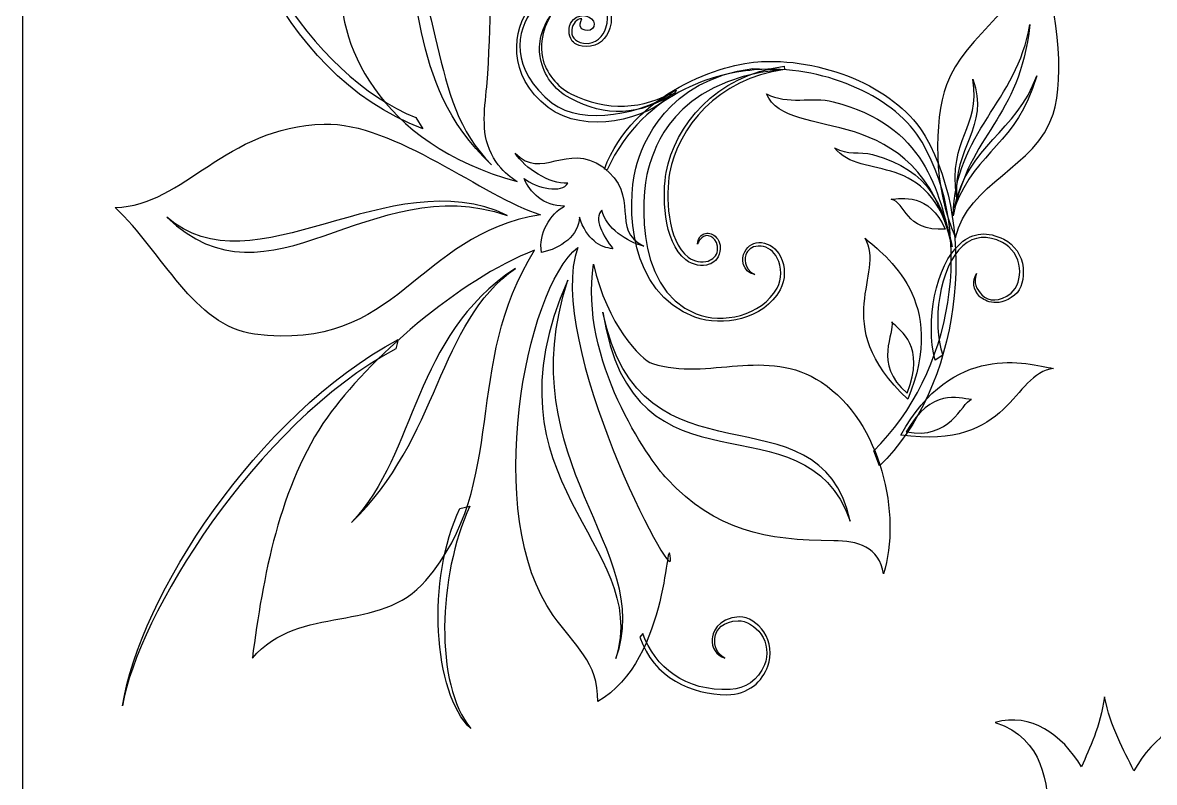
# Model space of a CAD drawing. Header units: millimetres. Extents: x -106 to 106, y -106 to 106.
# Drawn here: x -106.01 to -61.97, y -55.84 to -26.29 of the extents above; entities that cross this region are included whole.
import ezdxf

# ---------------------------------------------------------------- set-up
doc = ezdxf.new("R2010")
doc.units = ezdxf.units.MM
doc.header["$MEASUREMENT"] = 0
doc.layers.add('layer 1', color=7, linetype='Continuous')

msp = doc.modelspace()

# ---------------------------------------------------------------- linework, layer by layer
at = {"layer": 'layer 1', "color": 7}
for points, knots in [([(105.6569, -105.6569), (105.6569, -105.6569), (-106.0097, -105.6569), (-106.0097, -105.6569), (-106.0097, -105.6569), (-106.0097, -105.6569), (-106.0097, 106.0097), (-106.0097, 106.0097), (-106.0097, 106.0097), (-106.0097, 106.0097), (105.6569, 106.0097), (105.6569, 106.0097), (105.6569, 106.0097), (105.6569, 106.0097), (105.6569, -105.6569), (105.6569, -105.6569)], [0, 0, 0, 0, 0.2, 0.2, 0.2, 0.2, 0.4, 0.4, 0.4, 0.4, 0.6, 0.6, 0.6, 0.6, 1, 1, 1, 1]), ([(-87.76, -31.8182), (-90.3955, -29.2399), (-89.3048, -25.4175), (-92.1364, -21.6534), (-92.1364, -21.6534), (-90.0176, -24.8126), (-91.3158, -28.4868), (-87.76, -31.8182)], [0, 0, 0, 0, 0.3333333, 0.3333333, 0.3333333, 0.3333333, 1, 1, 1, 1]), ([(-69.8048, -33.8042), (-69.1596, -30.5173), (-67.2301, -30.1128), (-66.8191, -26.3687), (-66.8191, -26.3687), (-67.3132, -29.3697), (-69.7359, -30.5542), (-69.8048, -33.8042)], [0, 0, 0, 0, 0.3333333, 0.3333333, 0.3333333, 0.3333333, 1, 1, 1, 1]), ([(-69.6639, -33.1252), (-69.8272, -31.1478), (-68.3655, -30.3492), (-69.0347, -28.484), (-69.0347, -28.484), (-68.7268, -30.4897), (-70.0045, -30.6782), (-69.6639, -33.1252)], [0, 0, 0, 0, 0.3333333, 0.3333333, 0.3333333, 0.3333333, 1, 1, 1, 1]), ([(-69.7543, -33.4984), (-68.8405, -31.1395), (-67.3534, -31.0936), (-66.5533, -28.3648), (-66.5533, -28.3648), (-67.3169, -30.5304), (-69.2732, -31.0909), (-69.7543, -33.4984)], [0, 0, 0, 0, 0.3333333, 0.3333333, 0.3333333, 0.3333333, 1, 1, 1, 1]), ([(-87.1526, -33.7867), (-92.5244, -31.9505), (-96.3593, -37.7303), (-100.4052, -33.8542), (-100.4052, -33.8542), (-97.0395, -36.8125), (-91.7428, -31.6108), (-87.1526, -33.7867)], [0, 0, 0, 0, 0.3333333, 0.3333333, 0.3333333, 0.3333333, 1, 1, 1, 1]), ([(-86.835, -35.8486), (-89.8592, -37.9573), (-89.8032, -42.4886), (-93.2162, -45.735), (-93.2162, -45.735), (-90.6058, -42.9692), (-90.8923, -38.5471), (-86.835, -35.8486)], [0, 0, 0, 0, 0.3333333, 0.3333333, 0.3333333, 0.3333333, 1, 1, 1, 1]), ([(-82.9308, -51.0235), (-81.5367, -46.5356), (-88.2978, -44.1895), (-84.7951, -36.3023), (-84.7951, -36.3023), (-87.1075, -43.3737), (-81.3662, -46.8078), (-82.9308, -51.0235)], [0, 0, 0, 0, 0.3333333, 0.3333333, 0.3333333, 0.3333333, 1, 1, 1, 1]), ([(-73.8058, -45.6781), (-75.6207, -40.5856), (-82.2457, -45.1982), (-83.4357, -37.5487), (-83.4357, -37.5487), (-81.9736, -44.7569), (-75.0429, -40.2118), (-73.8058, -45.6781)], [0, 0, 0, 0, 0.3333333, 0.3333333, 0.3333333, 0.3333333, 1, 1, 1, 1])]:
    msp.add_open_spline(points, degree=3, knots=knots, dxfattribs=at)
at = {"layer": 'layer 1', "color": 250}
for points, knots in [([(-90.4435, -30.4212), (-90.4435, -30.4212), (-90.716, -29.9788), (-90.716, -29.9788), (-90.716, -29.9788), (-94.6934, -28.4144), (-98.6711, -22.3638), (-97.9931, -17.5627), (-97.9931, -17.5627), (-98.7734, -20.8676), (-96.1756, -28.2801), (-90.4435, -30.4212)], [0, 0, 0, 0, 0.25, 0.25, 0.25, 0.25, 0.5, 0.5, 0.5, 0.5, 1, 1, 1, 1]), ([(-86.7673, -32.4724), (-92.1707, -31.0137), (-93.916, -26.9399), (-93.5717, -24.4715), (-93.5717, -24.4715), (-93.365, -22.9887), (-92.709, -20.0869), (-94.583, -19.2918), (-94.583, -19.2918), (-93.0735, -19.4389), (-89.8997, -20.7543), (-89.0336, -21.8677), (-89.0336, -21.8677), (-87.539, -23.79), (-87.7975, -25.997), (-87.9114, -28.278), (-87.9114, -28.278), (-87.9555, -29.1537), (-88.1894, -30.2069), (-87.9148, -31.0437), (-87.9148, -31.0437), (-87.5877, -32.0407), (-86.7673, -32.4724), (-86.7673, -32.4724)], [0, 0, 0, 0, 0.1428571, 0.1428571, 0.1428571, 0.1428572, 0.2857143, 0.2857143, 0.2857143, 0.2857143, 0.4285714, 0.4285714, 0.4285714, 0.4285714, 0.5714286, 0.5714286, 0.5714286, 0.5714286, 0.7142857, 0.7142857, 0.7142857, 0.7142857, 1, 1, 1, 1]), ([(-69.7137, -34.6507), (-70.5961, -32.7001), (-70.5624, -30.1487), (-70.0599, -28.7041), (-70.0599, -28.7041), (-69.3907, -26.7814), (-66.7352, -25.3992), (-66.59, -23.4559), (-66.59, -23.4559), (-65.7403, -25.4871), (-65.4399, -28.3634), (-65.9148, -29.8548), (-65.9148, -29.8548), (-66.5771, -31.9353), (-69.245, -32.5179), (-69.7137, -34.6507)], [0, 0, 0, 0, 0.2, 0.2, 0.2, 0.2, 0.4, 0.4, 0.4, 0.4, 0.6, 0.6, 0.6, 0.6, 1, 1, 1, 1]), ([(-80.7885, -29.0266), (-81.7472, -29.8097), (-84.2556, -30.3189), (-85.4011, -29.4169), (-85.4011, -29.4169), (-87.0601, -28.1119), (-86.8319, -26.615), (-86.1444, -25.7448), (-86.1444, -25.7448), (-85.5573, -25.0031), (-84.477, -24.5773), (-83.6841, -25.1498), (-83.6841, -25.1498), (-83.3477, -25.3917), (-83.1473, -26.037), (-83.3127, -26.4938), (-83.3127, -26.4938), (-83.4235, -26.799), (-83.6734, -27.159), (-84.1881, -27.0891), (-84.1881, -27.0891), (-84.936, -26.9867), (-84.6286, -26.1072), (-84.2556, -26.1448), (-84.2556, -26.1448), (-84.3919, -26.4342), (-84.2987, -26.5875), (-84.0265, -26.5961), (-84.0265, -26.5961), (-83.8861, -26.6002), (-83.7561, -26.4803), (-83.7716, -26.3408), (-83.7716, -26.3408), (-83.806, -26.0349), (-84.2801, -25.885), (-84.579, -26.1713), (-84.579, -26.1713), (-84.7663, -26.3487), (-84.8003, -26.6805), (-84.6813, -26.9099), (-84.6813, -26.9099), (-84.6206, -27.026), (-84.5149, -27.2042), (-84.0865, -27.2138), (-84.0865, -27.2138), (-83.5876, -27.2245), (-83.2882, -26.9199), (-83.1568, -26.4993), (-83.1568, -26.4993), (-82.9942, -25.9767), (-83.2181, -25.3173), (-83.6045, -25.0386), (-83.6045, -25.0386), (-84.4637, -24.4198), (-85.625, -24.8687), (-86.2507, -25.6604), (-86.2507, -25.6604), (-86.9442, -26.5379), (-87.1972, -28.3634), (-85.5648, -29.5878), (-85.5648, -29.5878), (-84.1242, -30.6682), (-81.6961, -30.068), (-80.7843, -29.0845), (-80.7843, -29.0845), (-80.7843, -29.0845), (-80.7885, -29.0266), (-80.7885, -29.0266)], [0, 0, 0, 0, 0.0555556, 0.0555556, 0.0555556, 0.0555556, 0.1111111, 0.1111111, 0.1111111, 0.1111111, 0.1666667, 0.1666667, 0.1666667, 0.1666667, 0.2222222, 0.2222222, 0.2222222, 0.2222222, 0.2777778, 0.2777778, 0.2777778, 0.2777778, 0.3333333, 0.3333333, 0.3333333, 0.3333333, 0.3888889, 0.3888889, 0.3888889, 0.3888889, 0.4444444, 0.4444444, 0.4444444, 0.4444445, 0.5, 0.5, 0.5, 0.5, 0.5555556, 0.5555556, 0.5555556, 0.5555556, 0.6111111, 0.6111111, 0.6111111, 0.6111111, 0.6666667, 0.6666667, 0.6666667, 0.6666667, 0.7222222, 0.7222222, 0.7222222, 0.7222222, 0.7777778, 0.7777778, 0.7777778, 0.7777778, 0.8333333, 0.8333333, 0.8333333, 0.8333333, 0.8888889, 0.8888889, 0.8888889, 0.8888889, 1, 1, 1, 1]), ([(-85.8621, -27.6854), (-85.7294, -28.3469), (-85.3444, -28.8909), (-84.7097, -29.2302), (-84.7097, -29.2302), (-83.3049, -29.9833), (-82.0348, -29.933), (-80.6169, -29.0169), (-80.6169, -29.0169), (-80.6169, -29.0169), (-80.5842, -28.9136), (-80.5842, -28.9136), (-80.5842, -28.9136), (-81.8597, -29.6936), (-83.2924, -29.7445), (-84.6758, -29.0607), (-84.6758, -29.0607), (-85.2065, -28.7978), (-85.6604, -28.227), (-85.7861, -27.6434), (-85.7861, -27.6434), (-85.9787, -26.749), (-85.4133, -25.9381), (-85.4133, -25.9381), (-85.4133, -25.9381), (-85.922, -26.6126), (-85.946, -27.2641), (-85.8621, -27.6854)], [0, 0, 0, 0, 0.125, 0.125, 0.125, 0.125, 0.25, 0.25, 0.25, 0.25, 0.375, 0.375, 0.375, 0.375, 0.5, 0.5, 0.5, 0.5, 0.625, 0.625, 0.625, 0.625, 0.75, 0.75, 0.75, 0.75, 1, 1, 1, 1]), ([(-77.2586, -27.8053), (-78.7814, -27.8753), (-82.2506, -28.9929), (-83.3723, -31.9849), (-83.3723, -31.9849), (-83.3723, -31.9849), (-83.2703, -32.0187), (-83.2703, -32.0187), (-83.2703, -32.0187), (-81.7898, -28.8106), (-78.7447, -28.1791), (-77.253, -28.1112), (-77.253, -28.1112), (-74.6913, -27.9955), (-72.0078, -29.212), (-71.0108, -30.9417), (-71.0108, -30.9417), (-68.9244, -34.5605), (-69.8055, -39.9452), (-72.8964, -42.9438), (-72.8964, -42.9438), (-72.8964, -42.9438), (-72.6704, -43.5325), (-72.6704, -43.5325), (-72.6704, -43.5325), (-69.5368, -40.4946), (-68.7776, -34.373), (-70.8931, -30.7037), (-70.8931, -30.7037), (-71.9132, -28.9332), (-74.6503, -27.6875), (-77.2586, -27.8053)], [0, 0, 0, 0, 0.1111111, 0.1111111, 0.1111111, 0.1111111, 0.2222222, 0.2222222, 0.2222222, 0.2222222, 0.3333333, 0.3333333, 0.3333333, 0.3333333, 0.4444444, 0.4444444, 0.4444444, 0.4444445, 0.5555556, 0.5555556, 0.5555556, 0.5555556, 0.6666667, 0.6666667, 0.6666667, 0.6666667, 0.7777778, 0.7777778, 0.7777778, 0.7777778, 1, 1, 1, 1]), ([(-82.1481, -31.9505), (-82.5162, -33.4239), (-82.443, -36.8012), (-79.855, -37.7465), (-79.855, -37.7465), (-78.7831, -38.1378), (-77.1739, -37.8419), (-76.536, -36.6789), (-76.536, -36.6789), (-76.3226, -36.2906), (-76.3184, -35.7821), (-76.5257, -35.3838), (-76.5257, -35.3838), (-76.6862, -35.0731), (-76.9489, -34.8826), (-77.264, -34.8481), (-77.264, -34.8481), (-77.5403, -34.8171), (-77.7778, -34.9466), (-77.9147, -35.2033), (-77.9147, -35.2033), (-78.0593, -35.4738), (-78.0121, -35.985), (-77.5265, -36.0887), (-77.5265, -36.0887), (-77.9662, -35.8438), (-77.9469, -35.4548), (-77.8305, -35.2371), (-77.8305, -35.2371), (-77.7659, -35.1165), (-77.5781, -34.9505), (-77.2796, -34.9835), (-77.2796, -34.9835), (-77.0099, -35.0135), (-76.7855, -35.1778), (-76.6462, -35.4462), (-76.6462, -35.4462), (-76.4623, -35.8), (-76.4659, -36.2682), (-76.6544, -36.6131), (-76.6544, -36.6131), (-77.2583, -37.7141), (-78.7946, -38.0173), (-79.8039, -37.6207), (-79.8039, -37.6207), (-82.3519, -36.6199), (-81.9102, -32.5285), (-81.6043, -31.7689), (-81.6043, -31.7689), (-81.4355, -31.3503), (-80.8162, -28.5694), (-76.5426, -28.1199), (-76.5426, -28.1199), (-76.5426, -28.1199), (-77.5928, -28.0747), (-77.5928, -28.0747), (-77.5928, -28.0747), (-80.9468, -28.505), (-81.9102, -30.9982), (-82.1481, -31.9505)], [0, 0, 0, 0, 0.0625, 0.0625, 0.0625, 0.0625, 0.125, 0.125, 0.125, 0.125, 0.1875, 0.1875, 0.1875, 0.1875, 0.25, 0.25, 0.25, 0.25, 0.3125, 0.3125, 0.3125, 0.3125, 0.375, 0.375, 0.375, 0.375, 0.4375, 0.4375, 0.4375, 0.4375, 0.5, 0.5, 0.5, 0.5, 0.5625, 0.5625, 0.5625, 0.5625, 0.625, 0.625, 0.625, 0.625, 0.6875, 0.6875, 0.6875, 0.6875, 0.75, 0.75, 0.75, 0.75, 0.8125, 0.8125, 0.8125, 0.8125, 0.875, 0.875, 0.875, 0.875, 1, 1, 1, 1]), ([(-80.9685, -32.1186), (-81.1139, -32.8882), (-81.1228, -34.8133), (-80.2007, -35.523), (-80.2007, -35.523), (-79.9415, -35.7218), (-79.5696, -35.7911), (-79.2945, -35.6911), (-79.2945, -35.6911), (-79.1424, -35.6364), (-78.9474, -35.5048), (-78.8787, -35.1944), (-78.8787, -35.1944), (-78.8279, -34.9635), (-78.8976, -34.7413), (-79.0633, -34.5977), (-79.0633, -34.5977), (-79.1929, -34.4871), (-79.3572, -34.4495), (-79.4921, -34.5019), (-79.4921, -34.5019), (-79.5755, -34.5336), (-79.7212, -34.629), (-79.757, -34.9112), (-79.757, -34.9112), (-79.757, -34.9112), (-79.6664, -34.6479), (-79.4392, -34.5798), (-79.4392, -34.5798), (-79.3427, -34.5508), (-78.9164, -34.64), (-78.975, -35.1579), (-78.975, -35.1579), (-78.9982, -35.359), (-79.1688, -35.501), (-79.3412, -35.563), (-79.3412, -35.563), (-79.5751, -35.6488), (-79.8936, -35.5878), (-80.1177, -35.4155), (-80.1177, -35.4155), (-80.9416, -34.7809), (-80.9914, -32.9712), (-80.8346, -32.1441), (-80.8346, -32.1441), (-80.5031, -30.3895), (-78.9901, -28.4651), (-76.3594, -28.1192), (-76.3594, -28.1192), (-76.3594, -28.1192), (-76.3777, -27.9845), (-76.3777, -27.9845), (-76.3777, -27.9845), (-79.0756, -28.3383), (-80.6274, -30.3161), (-80.9685, -32.1186)], [0, 0, 0, 0, 0.0666667, 0.0666667, 0.0666667, 0.0666667, 0.1333333, 0.1333333, 0.1333333, 0.1333333, 0.2, 0.2, 0.2, 0.2, 0.2666667, 0.2666667, 0.2666667, 0.2666667, 0.3333333, 0.3333333, 0.3333333, 0.3333333, 0.4, 0.4, 0.4, 0.4, 0.4666667, 0.4666667, 0.4666667, 0.4666667, 0.5333333, 0.5333333, 0.5333333, 0.5333333, 0.6, 0.6, 0.6, 0.6, 0.6666667, 0.6666667, 0.6666667, 0.6666667, 0.7333333, 0.7333333, 0.7333333, 0.7333333, 0.8, 0.8, 0.8, 0.8, 0.8666667, 0.8666667, 0.8666667, 0.8666667, 1, 1, 1, 1]), ([(-69.8415, -35.01), (-70.3851, -32.8), (-70.8609, -30.2999), (-74.4696, -29.3673), (-74.4696, -29.3673), (-75.3078, -29.1513), (-76.2335, -29.5092), (-77.0723, -29.0566), (-77.0723, -29.0566), (-76.2198, -31.0682), (-71.2006, -29.0266), (-69.8415, -35.01)], [0, 0, 0, 0, 0.25, 0.25, 0.25, 0.25, 0.5, 0.5, 0.5, 0.5, 1, 1, 1, 1]), ([(-85.861, -33.7636), (-88.044, -33.0939), (-91.5604, -30.1587), (-94.2807, -30.2386), (-94.2807, -30.2386), (-98.1869, -30.3537), (-99.6688, -33.3936), (-102.4061, -33.4832), (-102.4061, -33.4832), (-100.5537, -35.2202), (-99.3515, -38.0944), (-96.9923, -38.4035), (-96.9923, -38.4035), (-91.3592, -39.1386), (-90.7241, -34.5339), (-85.861, -33.7636)], [0, 0, 0, 0, 0.2, 0.2, 0.2, 0.2, 0.4, 0.4, 0.4, 0.4, 0.6, 0.6, 0.6, 0.6, 1, 1, 1, 1]), ([(-84.7958, -32.532), (-84.9954, -32.9488), (-86.0286, -32.7397), (-86.4996, -32.3511), (-86.4996, -32.3511), (-86.2884, -32.8824), (-85.7346, -33.4415), (-84.929, -33.4256), (-84.929, -33.4256), (-85.4845, -33.7353), (-85.9432, -34.485), (-85.824, -35.2292), (-85.824, -35.2292), (-85.0793, -35.0914), (-84.3312, -34.5425), (-84.3486, -33.8573), (-84.3486, -33.8573), (-84.0703, -34.7303), (-83.5368, -35.0434), (-83.0423, -35.0848), (-83.0423, -35.0848), (-83.4333, -34.5804), (-83.8065, -33.9052), (-83.4746, -33.5855), (-83.4746, -33.5855), (-83.2882, -34.3007), (-82.5122, -34.8092), (-81.8404, -34.9842), (-81.8404, -34.9842), (-83.1852, -34.3503), (-81.9143, -33.0281), (-83.4381, -31.9029), (-83.4381, -31.9029), (-84.8514, -30.9173), (-85.8159, -32.4476), (-86.8398, -31.3693), (-86.8398, -31.3693), (-86.4622, -31.9525), (-85.5332, -32.5799), (-84.7958, -32.532)], [0, 0, 0, 0, 0.0909091, 0.0909091, 0.0909091, 0.0909091, 0.1818182, 0.1818182, 0.1818182, 0.1818182, 0.2727273, 0.2727273, 0.2727273, 0.2727273, 0.3636364, 0.3636364, 0.3636364, 0.3636364, 0.4545455, 0.4545455, 0.4545455, 0.4545455, 0.5454545, 0.5454545, 0.5454545, 0.5454546, 0.6363636, 0.6363636, 0.6363636, 0.6363636, 0.7272727, 0.7272727, 0.7272727, 0.7272727, 0.8181818, 0.8181818, 0.8181818, 0.8181818, 1, 1, 1, 1]), ([(-69.851, -34.9267), (-70.1946, -33.5297), (-70.6546, -32.0132), (-72.9354, -31.4244), (-72.9354, -31.4244), (-73.4649, -31.2866), (-73.8909, -31.4509), (-74.4209, -31.1643), (-74.4209, -31.1643), (-73.3602, -32.4945), (-70.71, -31.1453), (-69.851, -34.9267)], [0, 0, 0, 0, 0.25, 0.25, 0.25, 0.25, 0.5, 0.5, 0.5, 0.5, 1, 1, 1, 1]), ([(-72.2136, -33.1611), (-71.6199, -33.292), (-71.7237, -34.402), (-70.1092, -34.3286), (-70.1092, -34.3286), (-70.7257, -32.9082), (-71.829, -33.1266), (-72.2136, -33.1611)], [0, 0, 0, 0, 0.3333333, 0.3333333, 0.3333333, 0.3333333, 1, 1, 1, 1]), ([(-73.233, -34.6807), (-72.3797, -36.0756), (-74.7253, -37.9456), (-71.5706, -40.9401), (-71.5706, -40.9401), (-69.9659, -37.0953), (-72.4474, -35.3614), (-73.233, -34.6807)], [0, 0, 0, 0, 0.3333333, 0.3333333, 0.3333333, 0.3333333, 1, 1, 1, 1]), ([(-69.5111, -34.8643), (-70.5142, -35.7442), (-70.884, -37.9343), (-70.5095, -39.4191), (-70.5095, -39.4191), (-70.5095, -39.4191), (-70.2076, -39.2262), (-70.2076, -39.2262), (-70.2076, -39.2262), (-70.6378, -37.9959), (-70.3596, -35.7897), (-69.4215, -34.9673), (-69.4215, -34.9673), (-68.9878, -34.5873), (-68.4719, -34.5439), (-67.8883, -34.8392), (-67.8883, -34.8392), (-67.5233, -35.0242), (-67.2603, -35.4173), (-67.2169, -35.842), (-67.2169, -35.842), (-67.181, -36.1931), (-67.305, -36.6165), (-67.5524, -36.8125), (-67.5524, -36.8125), (-67.9965, -37.1649), (-68.4194, -37.1446), (-68.685, -36.8804), (-68.685, -36.8804), (-68.8858, -36.6802), (-69.0362, -36.3929), (-68.8933, -36.0491), (-68.8933, -36.0491), (-69.0702, -36.3361), (-69.0261, -36.6919), (-68.7792, -36.9386), (-68.7792, -36.9386), (-68.6593, -37.0578), (-68.1069, -37.4475), (-67.4162, -36.8914), (-67.4162, -36.8914), (-67.1338, -36.6654), (-67.0413, -36.2268), (-67.0818, -35.8282), (-67.0818, -35.8282), (-67.1302, -35.3518), (-67.4158, -34.926), (-67.827, -34.7179), (-67.827, -34.7179), (-68.4562, -34.4003), (-69.0383, -34.4509), (-69.5111, -34.8643)], [0, 0, 0, 0, 0.0714286, 0.0714286, 0.0714286, 0.0714286, 0.1428571, 0.1428571, 0.1428571, 0.1428572, 0.2142857, 0.2142857, 0.2142857, 0.2142857, 0.2857143, 0.2857143, 0.2857143, 0.2857143, 0.3571429, 0.3571429, 0.3571429, 0.3571429, 0.4285714, 0.4285714, 0.4285714, 0.4285714, 0.5, 0.5, 0.5, 0.5, 0.5714286, 0.5714286, 0.5714286, 0.5714286, 0.6428571, 0.6428571, 0.6428571, 0.6428572, 0.7142857, 0.7142857, 0.7142857, 0.7142857, 0.7857143, 0.7857143, 0.7857143, 0.7857143, 0.8571429, 0.8571429, 0.8571429, 0.8571429, 1, 1, 1, 1]), ([(-86.0877, -35.1465), (-88.9163, -39.6213), (-87.0577, -44.1554), (-90.3174, -47.9898), (-90.3174, -47.9898), (-92.1018, -50.0885), (-95.2257, -48.8634), (-97.0722, -51.007), (-97.0722, -51.007), (-96.6659, -47.8988), (-96.0249, -44.278), (-94.1532, -41.6367), (-94.1532, -41.6367), (-92.6125, -39.4635), (-89.0526, -36.2675), (-86.0877, -35.1465)], [0, 0, 0, 0, 0.2, 0.2, 0.2, 0.2, 0.4, 0.4, 0.4, 0.4, 0.6, 0.6, 0.6, 0.6, 1, 1, 1, 1]), ([(-84.4105, -35.0335), (-86.4586, -36.6451), (-88.1236, -45.4769), (-85.3727, -49.3465), (-85.3727, -49.3465), (-84.5514, -50.502), (-83.5966, -51.1789), (-83.6343, -52.701), (-83.6343, -52.701), (-80.7885, -51.08), (-80.9884, -45.8156), (-80.7979, -47.1333), (-80.7979, -47.1333), (-80.6078, -48.4435), (-85.7251, -38.6367), (-84.4105, -35.0335)], [0, 0, 0, 0, 0.2, 0.2, 0.2, 0.2, 0.4, 0.4, 0.4, 0.4, 0.6, 0.6, 0.6, 0.6, 1, 1, 1, 1]), ([(-83.7981, -35.6904), (-84.3612, -39.4222), (-81.6499, -43.2831), (-80.9359, -44.0407), (-80.9359, -44.0407), (-79.0413, -46.0495), (-77.1096, -46.4419), (-74.4429, -46.4423), (-74.4429, -46.4423), (-73.5346, -46.4423), (-72.6856, -46.6796), (-72.5094, -47.7345), (-72.5094, -47.7345), (-71.8128, -45.459), (-72.5836, -41.8327), (-74.9272, -40.2804), (-74.9272, -40.2804), (-77.0681, -38.8617), (-79.3212, -40.2397), (-81.5039, -39.5531), (-81.5039, -39.5531), (-81.9677, -39.4067), (-83.2734, -38.0173), (-83.7981, -35.6904)], [0, 0, 0, 0, 0.1428571, 0.1428571, 0.1428571, 0.1428572, 0.2857143, 0.2857143, 0.2857143, 0.2857143, 0.4285714, 0.4285714, 0.4285714, 0.4285714, 0.5714286, 0.5714286, 0.5714286, 0.5714286, 0.7142857, 0.7142857, 0.7142857, 0.7142857, 1, 1, 1, 1]), ([(-71.5994, -40.7027), (-71.5994, -40.7027), (-71.5994, -40.7027), (-71.5994, -40.7027), (-71.5994, -40.7027), (-72.94, -39.5607), (-72.0565, -38.3538), (-72.1928, -37.928), (-72.1928, -37.928), (-71.8353, -38.3191), (-70.8666, -38.8461), (-71.5994, -40.7027)], [0, 0, 0, 0, 0.25, 0.25, 0.25, 0.25, 0.5, 0.5, 0.5, 0.5, 1, 1, 1, 1]), ([(-102.1248, -52.8653), (-101.5493, -49.403), (-96.9625, -41.9154), (-91.486, -38.9767), (-91.486, -38.9767), (-91.486, -38.9767), (-91.3963, -38.6143), (-91.3963, -38.6143), (-91.3963, -38.6143), (-96.9081, -41.5719), (-101.4587, -48.632), (-102.1248, -52.8653)], [0, 0, 0, 0, 0.25, 0.25, 0.25, 0.25, 0.5, 0.5, 0.5, 0.5, 1, 1, 1, 1]), ([(-71.8353, -42.3312), (-67.5283, -42.94), (-67.5223, -39.9396), (-65.8995, -39.7415), (-65.8995, -39.7415), (-66.9208, -39.5497), (-69.8217, -38.6836), (-71.8353, -42.3312)], [0, 0, 0, 0, 0.3333333, 0.3333333, 0.3333333, 0.3333333, 1, 1, 1, 1]), ([(-69.0894, -40.9456), (-69.0894, -40.9456), (-69.0894, -40.9456), (-69.0894, -40.9456), (-69.0894, -40.9456), (-69.5072, -41.1034), (-69.9032, -42.5462), (-71.6309, -42.2051), (-71.6309, -42.2051), (-70.6328, -40.4781), (-69.6178, -40.9087), (-69.0894, -40.9456)], [0, 0, 0, 0, 0.25, 0.25, 0.25, 0.25, 0.5, 0.5, 0.5, 0.5, 1, 1, 1, 1]), ([(-88.5747, -53.749), (-89.9903, -52.0323), (-89.8544, -47.8158), (-88.6123, -45.0983), (-88.6123, -45.0983), (-88.6123, -45.0983), (-88.9933, -45.1872), (-88.9933, -45.1872), (-88.9933, -45.1872), (-90.3076, -47.9064), (-90.036, -52.3947), (-88.5747, -53.749)], [0, 0, 0, 0, 0.25, 0.25, 0.25, 0.25, 0.5, 0.5, 0.5, 0.5, 1, 1, 1, 1]), ([(-78.6124, -52.4339), (-79.9463, -52.4339), (-81.4856, -51.7718), (-81.9898, -50.1964), (-81.9898, -50.1964), (-81.9898, -50.1964), (-81.8764, -50.0548), (-81.8764, -50.0548), (-81.8764, -50.0548), (-81.4174, -51.346), (-80.2274, -52.3151), (-78.4763, -52.2304), (-78.4763, -52.2304), (-77.901, -52.2028), (-77.3887, -51.8727), (-77.1394, -51.2681), (-77.1394, -51.2681), (-76.9835, -50.8899), (-77.0407, -50.4203), (-77.2852, -50.0703), (-77.2852, -50.0703), (-77.4876, -49.7812), (-77.8587, -49.5408), (-78.1719, -49.5535), (-78.1719, -49.5535), (-78.7397, -49.578), (-79.0468, -49.8694), (-79.0749, -50.2425), (-79.0749, -50.2425), (-79.0966, -50.525), (-79.0234, -50.8409), (-78.6899, -51.0084), (-78.6899, -51.0084), (-79.0117, -50.9064), (-79.2111, -50.6077), (-79.1849, -50.2604), (-79.1849, -50.2604), (-79.1722, -50.0913), (-79.0074, -49.4364), (-78.1211, -49.4047), (-78.1211, -49.4047), (-77.7599, -49.393), (-77.4033, -49.6638), (-77.1739, -49.9924), (-77.1739, -49.9924), (-76.8989, -50.3852), (-76.8618, -50.8844), (-77.0135, -51.3202), (-77.0135, -51.3202), (-77.219, -51.9072), (-77.7628, -52.4339), (-78.6124, -52.4339)], [0, 0, 0, 0, 0.0714286, 0.0714286, 0.0714286, 0.0714286, 0.1428571, 0.1428571, 0.1428571, 0.1428572, 0.2142857, 0.2142857, 0.2142857, 0.2142857, 0.2857143, 0.2857143, 0.2857143, 0.2857143, 0.3571429, 0.3571429, 0.3571429, 0.3571429, 0.4285714, 0.4285714, 0.4285714, 0.4285714, 0.5, 0.5, 0.5, 0.5, 0.5714286, 0.5714286, 0.5714286, 0.5714286, 0.6428571, 0.6428571, 0.6428571, 0.6428572, 0.7142857, 0.7142857, 0.7142857, 0.7142857, 0.7857143, 0.7857143, 0.7857143, 0.7857143, 0.8571429, 0.8571429, 0.8571429, 0.8571429, 1, 1, 1, 1]), ([(-64.8045, -55.2338), (-64.4992, -54.4965), (-64.0861, -53.7066), (-63.9159, -52.5129), (-63.9159, -52.5129), (-63.6841, -53.6794), (-63.1511, -54.6137), (-62.7735, -55.3919), (-62.7735, -55.3919), (-61.9881, -54.0352), (-60.7783, -53.1175), (-59.319, -53.5106), (-59.319, -53.5106), (-63.1801, -54.8393), (-59.8965, -60.2629), (-63.8753, -60.2037), (-63.8753, -60.2037), (-67.8539, -60.1444), (-64.3047, -54.8393), (-68.1651, -53.5106), (-68.1651, -53.5106), (-66.7633, -53.133), (-65.5901, -53.9653), (-64.8045, -55.2338)], [0, 0, 0, 0, 0.1428571, 0.1428571, 0.1428571, 0.1428572, 0.2857143, 0.2857143, 0.2857143, 0.2857143, 0.4285714, 0.4285714, 0.4285714, 0.4285714, 0.5714286, 0.5714286, 0.5714286, 0.5714286, 0.7142857, 0.7142857, 0.7142857, 0.7142857, 1, 1, 1, 1])]:
    msp.add_open_spline(points, degree=3, knots=knots, dxfattribs=at)

doc.saveas('drawing.dxf')
